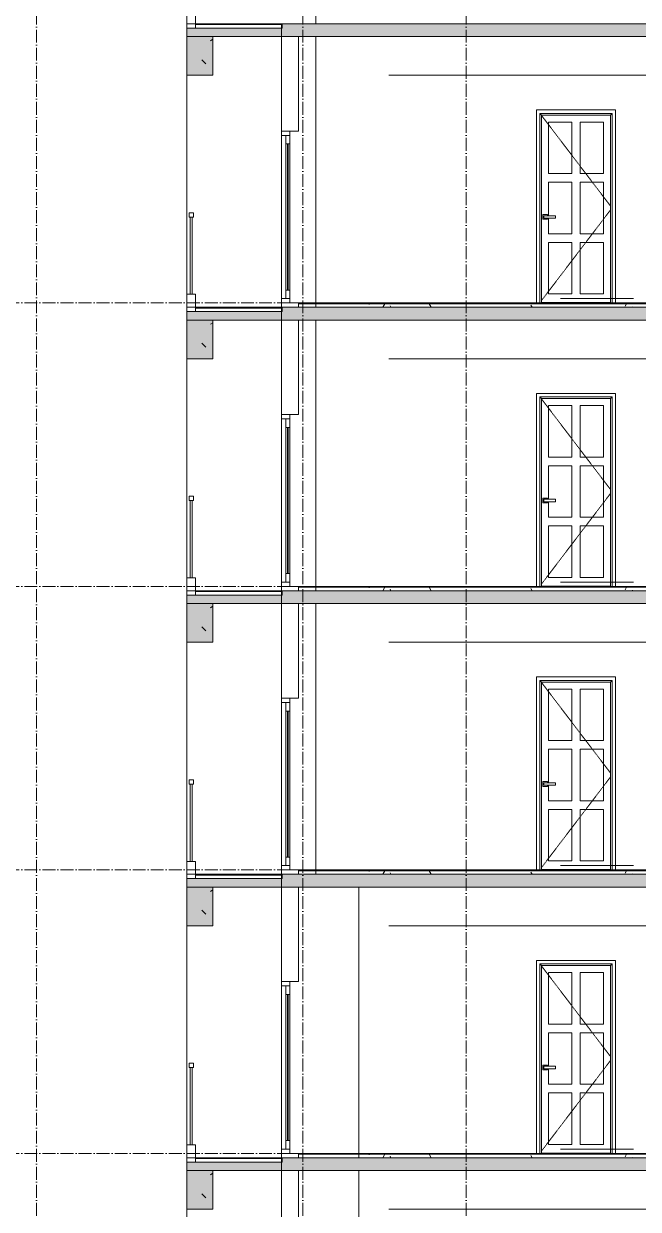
# Model space of a CAD drawing. Header units: millimetres. Extents: x -7075 to 54747, y -13937 to 93540.
# Drawn here: x 21700 to 28855, y 54250 to 68050 of the extents above; entities that cross this region are included whole.
import ezdxf

# ---------------------------------------------------------------- set-up
doc = ezdxf.new("R2010")
doc.units = ezdxf.units.MM
doc.linetypes.add('Dash 1_16_', pattern=[3.175, 1.5875, -1.5875])
doc.linetypes.add('Grid Line', pattern=[4.2, 3, -0.6, 0, -0.6])
for name, color, linetype, lineweight in [('A-DOOR', 31, 'Continuous', 5), ('A-FLOR-HRAL', 41, 'Continuous', 5), ('CUA', 31, 'Continuous', 9), ('NET CAT', 3, 'Continuous', 5), ('NET CATConcrete', 3, 'Continuous', 5), ('NET THAY 1', 41, 'Continuous', 5), ('NET THAY 2', 55, 'Continuous', 5), ('NET-CAT', 3, 'Continuous', 15), ('NET-THAY', 2, 'Continuous', 9), ('THIET BI', 44, 'Continuous', 5), ('TRUC', 225, 'Continuous', 5)]:
    doc.layers.add(name, color=color, linetype=linetype, lineweight=lineweight)
pattern_1 = [(0, (19236.3, 72800), (812.8, 203.2), [67.056, -542.544, 67.056, -542.544, -3251.2]), (0, (19236.3, 72800), (812.8, 203.2), [-1219.2, 67.056, -1152.144, 67.056, -542.544, -1422.4]), (0, (19236.3, 72800), (812.8, 203.2), [-3048, 67.056, -339.344, 67.056, -948.944]), (120, (19541.1, 72901.6), (-582.3764, 602.3054), [67.056, -542.544, 67.056, -3793.744]), (120, (19541.1, 72901.6), (-582.3764, 602.3054), [-676.656, -542.544, 67.056, -1152.144, -2032]), (120, (19541.1, 72901.6), (-582.3764, 602.3054), [-2438.4, 67.056, -542.544, 67.056, -1355.344]), (120, (19541.1, 72901.6), (-582.3764, 602.3054), [-3115.056, -339.344, 67.056, -948.944]), (240, (19642.7, 73308), (-230.4236, -805.5054), [67.056, -542.544, 67.056, -3793.744]), (240, (19642.7, 73308), (-230.4236, -805.5054), [-676.656, -542.544, 67.056, -1152.144, -2032]), (240, (19642.7, 73308), (-230.4236, -805.5054), [-2438.4, 67.056, -542.544, 67.056, -1355.344]), (240, (19642.7, 73308), (-230.4236, -805.5054), [-3115.056, -339.344, 67.056, -948.944])]
pattern_2 = [(0, (19236.3, 76100), (812.8, 203.2), [67.056, -542.544, 67.056, -542.544, -3251.2]), (0, (19236.3, 76100), (812.8, 203.2), [-1219.2, 67.056, -1152.144, 67.056, -542.544, -1422.4]), (0, (19236.3, 76100), (812.8, 203.2), [-3048, 67.056, -339.344, 67.056, -948.944]), (120, (19541.1, 76201.6), (-582.3764, 602.3054), [67.056, -542.544, 67.056, -3793.744]), (120, (19541.1, 76201.6), (-582.3764, 602.3054), [-676.656, -542.544, 67.056, -1152.144, -2032]), (120, (19541.1, 76201.6), (-582.3764, 602.3054), [-2438.4, 67.056, -542.544, 67.056, -1355.344]), (120, (19541.1, 76201.6), (-582.3764, 602.3054), [-3115.056, -339.344, 67.056, -948.944]), (240, (19642.7, 76608), (-230.4236, -805.5054), [67.056, -542.544, 67.056, -3793.744]), (240, (19642.7, 76608), (-230.4236, -805.5054), [-676.656, -542.544, 67.056, -1152.144, -2032]), (240, (19642.7, 76608), (-230.4236, -805.5054), [-2438.4, 67.056, -542.544, 67.056, -1355.344]), (240, (19642.7, 76608), (-230.4236, -805.5054), [-3115.056, -339.344, 67.056, -948.944])]
pattern_3 = [(0, (19236.3, 79400), (812.8, 203.2), [67.056, -542.544, 67.056, -542.544, -3251.2]), (0, (19236.3, 79400), (812.8, 203.2), [-1219.2, 67.056, -1152.144, 67.056, -542.544, -1422.4]), (0, (19236.3, 79400), (812.8, 203.2), [-3048, 67.056, -339.344, 67.056, -948.944]), (120, (19541.1, 79501.6), (-582.3764, 602.3054), [67.056, -542.544, 67.056, -3793.744]), (120, (19541.1, 79501.6), (-582.3764, 602.3054), [-676.656, -542.544, 67.056, -1152.144, -2032]), (120, (19541.1, 79501.6), (-582.3764, 602.3054), [-2438.4, 67.056, -542.544, 67.056, -1355.344]), (120, (19541.1, 79501.6), (-582.3764, 602.3054), [-3115.056, -339.344, 67.056, -948.944]), (240, (19642.7, 79908), (-230.4236, -805.5054), [67.056, -542.544, 67.056, -3793.744]), (240, (19642.7, 79908), (-230.4236, -805.5054), [-676.656, -542.544, 67.056, -1152.144, -2032]), (240, (19642.7, 79908), (-230.4236, -805.5054), [-2438.4, 67.056, -542.544, 67.056, -1355.344]), (240, (19642.7, 79908), (-230.4236, -805.5054), [-3115.056, -339.344, 67.056, -948.944])]
pattern_4 = [(0, (19236.3, 82700), (812.8, 203.2), [67.056, -542.544, 67.056, -542.544, -3251.2]), (0, (19236.3, 82700), (812.8, 203.2), [-1219.2, 67.056, -1152.144, 67.056, -542.544, -1422.4]), (0, (19236.3, 82700), (812.8, 203.2), [-3048, 67.056, -339.344, 67.056, -948.944]), (120, (19541.1, 82801.6), (-582.3764, 602.3054), [67.056, -542.544, 67.056, -3793.744]), (120, (19541.1, 82801.6), (-582.3764, 602.3054), [-676.656, -542.544, 67.056, -1152.144, -2032]), (120, (19541.1, 82801.6), (-582.3764, 602.3054), [-2438.4, 67.056, -542.544, 67.056, -1355.344]), (120, (19541.1, 82801.6), (-582.3764, 602.3054), [-3115.056, -339.344, 67.056, -948.944]), (240, (19642.7, 83208), (-230.4236, -805.5054), [67.056, -542.544, 67.056, -3793.744]), (240, (19642.7, 83208), (-230.4236, -805.5054), [-676.656, -542.544, 67.056, -1152.144, -2032]), (240, (19642.7, 83208), (-230.4236, -805.5054), [-2438.4, 67.056, -542.544, 67.056, -1355.344]), (240, (19642.7, 83208), (-230.4236, -805.5054), [-3115.056, -339.344, 67.056, -948.944])]

# ---------------------------------------------------------------- blocks, each defined once
blk = doc.blocks.new('M_Concrete-Rectangular-Column - C3-2000 x 300mm-V76-A-A')
at = {"layer": 'NET CAT', "color": 4}
for p, q in [((25600, 58000), (25600, 54850)), ((23600, 57550), (23600, 54850)), ((25600, 54700), (25600, 51550)), ((23600, 54250), (23600, 51550)), ((25600, 51400), (25600, 48250)), ((23600, 50950), (23600, 48250)), ((25600, 48100), (25600, 44950)), ((23600, 47650), (23600, 44950))]:
    blk.add_line(p, q, dxfattribs=at)
blk = doc.blocks.new('M_Concrete-Rectangular-Column - C10-1500 x 300mm-V77-A-A')
at = {"layer": 'NET CAT', "color": 4}
for p, q in [((25100, 71200), (25100, 68050)), ((23600, 70750), (23600, 68050)), ((25100, 67900), (25100, 64750)), ((23600, 67450), (23600, 64750)), ((25100, 64600), (25100, 61450)), ((23600, 64150), (23600, 61450)), ((25100, 61300), (25100, 58150)), ((23600, 60850), (23600, 58150))]:
    blk.add_line(p, q, dxfattribs=at)
blk = doc.blocks.new('ALC1807-ASCENT PLAZA-KET CAU 180524_rvt-1-A-A')
at = {"color": 4, "lineweight": 5}
for name in ['M_Concrete-Rectangular-Column - C10-1500 x 300mm-V77-A-A', 'M_Concrete-Rectangular-Column - C3-2000 x 300mm-V76-A-A']:
    blk.add_blockref(name, (0, 0), dxfattribs=at)
blk = doc.blocks.new('CUA PHONG NGU - Type 1-1365695-A-A')
at = {"layer": 'A-DOOR'}
for p, q in [((27811, 20105), (27811, 20705)), ((27811, 20705), (28080, 20705)), ((28080, 20705), (28080, 20105)), ((28180, 20105), (28180, 20705)), ((28180, 20705), (28449, 20705)), ((28449, 20705), (28449, 20105)), ((28080, 20105), (27811, 20105)), ((28449, 20105), (28180, 20105)), ((27811, 19615), (27811, 20005)), ((27811, 20005), (28080, 20005)), ((28080, 20005), (28080, 19405)), ((28180, 19405), (28180, 20005)), ((28180, 20005), (28449, 20005)), ((28449, 20005), (28449, 19405)), ((27811, 19405), (27811, 19585)), ((28080, 19405), (27811, 19405)), ((28449, 19405), (28180, 19405)), ((27811, 18705), (27811, 19305)), ((27811, 19305), (28080, 19305)), ((28080, 19305), (28080, 18705)), ((28180, 18705), (28180, 19305)), ((28180, 19305), (28449, 19305)), ((28449, 19305), (28449, 18705)), ((28080, 18705), (27811, 18705)), ((28449, 18705), (28180, 18705)), ((27730, 18605), (28530, 18605))]:
    blk.add_line(p, q, dxfattribs=at)
at = {"layer": 'CUA', "lineweight": 5}
for p, q in [((27670, 20846), (28590, 20846)), ((27670, 18600), (27670, 20846)), ((28590, 20846), (28590, 18600)), ((27710, 20806), (28550, 20806)), ((27710, 20806), (27730, 20786)), ((27710, 18600), (27710, 20806)), ((27730, 20786), (27730, 18600)), ((28530, 20786), (27730, 20786)), ((28550, 20806), (28530, 20786)), ((28530, 18600), (28530, 20786)), ((28550, 18600), (28550, 20806)), ((27798, 19628), (27743, 19628)), ((27743, 19628), (27743, 19573)), ((27756, 19615), (27891, 19615)), ((27756, 19615), (27756, 19585)), ((27798, 19615), (27798, 19628)), ((27891, 19585), (27891, 19615)), ((27743, 19573), (27798, 19573)), ((27891, 19585), (27756, 19585)), ((27798, 19573), (27798, 19585))]:
    blk.add_line(p, q, dxfattribs=at)
at = {"layer": 'CUA', "linetype": 'Dash 1_16_', "lineweight": 5}
for p, q in [((27730, 20780), (28530, 19730)), ((28530, 19680), (27730, 18630))]:
    blk.add_line(p, q, dxfattribs=at)
blk = doc.blocks.new('CUA LO GIA _LUA_ - CUA LO GIA _LUA_-V68-A-A')
at = {"layer": 'CUA'}
for p, q in [((24800, 23900), (24700, 23900)), ((24700, 23900), (24700, 23850)), ((24800, 23850), (24800, 23900)), ((24700, 23850), (24700, 21950)), ((24700, 23850), (24800, 23850)), ((24800, 23850), (24750, 23850)), ((24750, 23850), (24750, 23750)), ((24750, 23750), (24800, 23750)), ((24750, 23750), (24750, 22050)), ((24780, 23750), (24770, 23750)), ((24770, 23750), (24770, 22050)), ((24780, 22050), (24780, 23750)), ((24800, 23750), (24800, 23850)), ((24800, 23750), (24800, 22050)), ((24800, 21950), (24700, 21950)), ((24700, 21950), (24700, 21900)), ((24800, 22050), (24750, 22050)), ((24750, 22050), (24750, 21950)), ((24750, 21950), (24800, 21950)), ((24770, 22050), (24780, 22050)), ((24800, 21950), (24800, 22050)), ((24800, 21900), (24800, 21950)), ((24700, 21900), (24800, 21900))]:
    blk.add_line(p, q, dxfattribs=at)
blk = doc.blocks.new('X-BAN AN 4 GHE - X-BAN AN 4 GHE-1305595-A-A')
at = {"layer": 'THIET BI'}
for p, q in [((28800, 18650), (27950, 18650)), ((27950, 18650), (28800, 18650))]:
    blk.add_line(p, q, dxfattribs=at)
blk = doc.blocks.new('Railing - 25mm-1425477-A-A')
at = {"layer": 'NET THAY 2'}
for p, q in [((23637, 18700), (23637, 19600)), ((23662, 18700), (23662, 19600))]:
    blk.add_line(p, q, dxfattribs=at)
blk = doc.blocks.new('Railing - Railing-1837560-A-A')
at = {"layer": 'A-FLOR-HRAL'}
for p, q in [((23675, 22950), (23625, 22950)), ((23625, 22950), (23625, 22900)), ((23675, 22900), (23675, 22950)), ((23625, 22900), (23675, 22900))]:
    blk.add_line(p, q, dxfattribs=at)
blk.add_blockref('Railing - 25mm-1425477-A-A', (0, 3300))

msp = doc.modelspace()

# ---------------------------------------------------------------- hatches: boundary and pattern name
at = {"layer": 'NET CAT', "lineweight": 9}
h = msp.add_hatch(color=7, dxfattribs=at)
h.paths.add_polyline_path([(40110.6, 67900), (41499.9, 67900), (41499.9, 68050), (35649.9, 68050), (35649.9, 67900), (36906.2, 67900)], flags=0)
h.paths.add_polyline_path([(6949.9, 67900), (6949.9, 68050), (1099.9, 68050), (1099.9, 67900), (1657.6, 67900)], flags=0)
h.paths.add_polyline_path([(9649.9, 67900), (11599.9, 67900), (11599.9, 68050), (9649.9, 68050)], flags=0)
h.paths.add_polyline_path([(32949.9, 67900), (32949.9, 68050), (24699.9, 68050), (24699.9, 67900), (32799.9, 67900)], flags=0)
h = msp.add_hatch(color=7, dxfattribs=at)
h.paths.add_polyline_path([(40110.6, 67900), (41499.9, 67900), (41499.9, 68050), (35599.9, 68050), (35599.9, 67900), (36906.2, 67900)])
h.paths.add_polyline_path([(1099.9, 67900), (6949.9, 67900), (6949.9, 68050), (1099.9, 68050)])
h.paths.add_polyline_path([(9599.9, 67900), (11599.9, 67900), (11599.9, 68050), (9599.9, 68050)])
h.paths.add_polyline_path([(32999.9, 67900), (32999.9, 68050), (24699.9, 68050), (24699.9, 67900), (32900.6, 67900)])
for points in [[(23899.9, 67900), (24699.9, 67900), (24699.9, 68000), (23599.9, 68000), (23599.9, 67900)], [(24088.5, 67900), (24699.9, 67900), (24699.9, 68000), (23599.9, 68000), (23599.9, 67900)], [(23899.9, 64600), (24699.9, 64600), (24699.9, 64700), (23599.9, 64700), (23599.9, 64600)], [(24088.5, 64600), (24699.9, 64600), (24699.9, 64700), (23599.9, 64700), (23599.9, 64600)], [(23899.9, 61300), (24699.9, 61300), (24699.9, 61400), (23599.9, 61400), (23599.9, 61300)], [(24088.5, 61300), (24699.9, 61300), (24699.9, 61400), (23599.9, 61400), (23599.9, 61300)], [(23899.9, 58000), (24699.9, 58000), (24699.9, 58100), (23599.9, 58100), (23599.9, 58000)], [(24088.5, 58000), (24699.9, 58000), (24699.9, 58100), (23599.9, 58100), (23599.9, 58000)], [(23899.9, 54700), (24699.9, 54700), (24699.9, 54800), (23599.9, 54800), (23599.9, 54700)], [(24088.5, 54700), (24699.9, 54700), (24699.9, 54800), (23599.9, 54800), (23599.9, 54700)]]:
    msp.add_hatch(color=7, dxfattribs=at).paths.add_polyline_path(points, flags=0)
h = msp.add_hatch(color=7, dxfattribs=at)
h.paths.add_polyline_path([(40110.6, 64600), (41499.9, 64600), (41499.9, 64750), (35649.9, 64750), (35649.9, 64600), (36906.2, 64600)], flags=0)
h.paths.add_polyline_path([(6949.9, 64600), (6949.9, 64750), (1099.9, 64750), (1099.9, 64600), (1657.6, 64600)], flags=0)
h.paths.add_polyline_path([(9649.9, 64600), (11599.9, 64600), (11599.9, 64750), (9649.9, 64750)], flags=0)
h.paths.add_polyline_path([(32949.9, 64600), (32949.9, 64750), (24699.9, 64750), (24699.9, 64600), (32799.9, 64600)], flags=0)
h = msp.add_hatch(color=7, dxfattribs=at)
h.paths.add_polyline_path([(40110.6, 64600), (41499.9, 64600), (41499.9, 64750), (35599.9, 64750), (35599.9, 64600), (36906.2, 64600)])
h.paths.add_polyline_path([(1099.9, 64600), (6949.9, 64600), (6949.9, 64750), (1099.9, 64750)])
h.paths.add_polyline_path([(9599.9, 64600), (11599.9, 64600), (11599.9, 64750), (9599.9, 64750)])
h.paths.add_polyline_path([(32999.9, 64600), (32999.9, 64750), (24699.9, 64750), (24699.9, 64600), (32900.6, 64600)])
at = {"layer": 'NET CAT'}
h = msp.add_hatch(dxfattribs=at)
h.set_pattern_fill('FP_4', color=10, style=0, pattern_type=2)
h.set_pattern_definition(pattern_4)
h.paths.add_polyline_path([(31119.9, 64790), (31119.9, 64800), (24899.9, 64800), (24899.9, 64790), (30497.3, 64790)], flags=0)
h = msp.add_hatch(dxfattribs=at)
h.set_pattern_fill('FP_4', color=10, style=0, pattern_type=2)
h.set_pattern_definition(pattern_4)
h.paths.add_polyline_path([(28895.1, 64750), (31119.9, 64750), (31119.9, 64790), (24899.9, 64790), (24899.9, 64750), (27292.9, 64750)], flags=0)
at = {"layer": 'NET CAT', "lineweight": 9}
h = msp.add_hatch(color=7, dxfattribs=at)
h.paths.add_polyline_path([(40110.6, 61300), (41499.9, 61300), (41499.9, 61450), (35649.9, 61450), (35649.9, 61300), (36906.2, 61300)], flags=0)
h.paths.add_polyline_path([(6949.9, 61300), (6949.9, 61450), (1099.9, 61450), (1099.9, 61300), (1657.6, 61300)], flags=0)
h.paths.add_polyline_path([(9649.9, 61300), (11599.9, 61300), (11599.9, 61450), (9649.9, 61450)], flags=0)
h.paths.add_polyline_path([(32949.9, 61300), (32949.9, 61450), (24699.9, 61450), (24699.9, 61300), (32799.9, 61300)], flags=0)
h = msp.add_hatch(color=7, dxfattribs=at)
h.paths.add_polyline_path([(40110.6, 61300), (41499.9, 61300), (41499.9, 61450), (35599.9, 61450), (35599.9, 61300), (36906.2, 61300)])
h.paths.add_polyline_path([(1099.9, 61300), (6949.9, 61300), (6949.9, 61450), (1099.9, 61450)])
h.paths.add_polyline_path([(9599.9, 61300), (11599.9, 61300), (11599.9, 61450), (9599.9, 61450)])
h.paths.add_polyline_path([(32999.9, 61300), (32999.9, 61450), (24699.9, 61450), (24699.9, 61300), (32900.6, 61300)])
at = {"layer": 'NET CAT'}
h = msp.add_hatch(dxfattribs=at)
h.set_pattern_fill('FP_4', color=10, style=0, pattern_type=2)
h.set_pattern_definition(pattern_3)
h.paths.add_polyline_path([(31119.9, 61490), (31119.9, 61500), (24899.9, 61500), (24899.9, 61490), (30497.3, 61490)], flags=0)
h = msp.add_hatch(dxfattribs=at)
h.set_pattern_fill('FP_4', color=10, style=0, pattern_type=2)
h.set_pattern_definition(pattern_3)
h.paths.add_polyline_path([(28895.1, 61450), (31119.9, 61450), (31119.9, 61490), (24899.9, 61490), (24899.9, 61450), (27292.9, 61450)], flags=0)
at = {"layer": 'NET CAT', "lineweight": 9}
h = msp.add_hatch(color=7, dxfattribs=at)
h.paths.add_polyline_path([(40110.6, 58000), (41499.9, 58000), (41499.9, 58150), (35649.9, 58150), (35649.9, 58000), (36906.2, 58000)], flags=0)
h.paths.add_polyline_path([(6949.9, 58000), (6949.9, 58150), (1099.9, 58150), (1099.9, 58000), (1657.6, 58000)], flags=0)
h.paths.add_polyline_path([(9649.9, 58000), (11599.9, 58000), (11599.9, 58150), (9649.9, 58150)], flags=0)
h.paths.add_polyline_path([(32949.9, 58000), (32949.9, 58150), (24699.9, 58150), (24699.9, 58000), (32799.9, 58000)], flags=0)
h = msp.add_hatch(color=7, dxfattribs=at)
h.paths.add_polyline_path([(40110.6, 58000), (41499.9, 58000), (41499.9, 58150), (35599.9, 58150), (35599.9, 58000), (36906.2, 58000)])
h.paths.add_polyline_path([(1099.9, 58000), (6949.9, 58000), (6949.9, 58150), (1099.9, 58150)])
h.paths.add_polyline_path([(9599.9, 58000), (11599.9, 58000), (11599.9, 58150), (9599.9, 58150)])
h.paths.add_polyline_path([(32999.9, 58000), (32999.9, 58150), (24699.9, 58150), (24699.9, 58000), (32900.6, 58000)])
at = {"layer": 'NET CAT'}
h = msp.add_hatch(dxfattribs=at)
h.set_pattern_fill('FP_4', color=10, style=0, pattern_type=2)
h.set_pattern_definition(pattern_2)
h.paths.add_polyline_path([(31119.9, 58190), (31119.9, 58200), (24899.9, 58200), (24899.9, 58190), (30497.3, 58190)], flags=0)
h = msp.add_hatch(dxfattribs=at)
h.set_pattern_fill('FP_4', color=10, style=0, pattern_type=2)
h.set_pattern_definition(pattern_2)
h.paths.add_polyline_path([(28895.1, 58150), (31119.9, 58150), (31119.9, 58190), (24899.9, 58190), (24899.9, 58150), (27292.9, 58150)], flags=0)
at = {"layer": 'NET CAT', "lineweight": 9}
h = msp.add_hatch(color=7, dxfattribs=at)
h.paths.add_polyline_path([(40110.6, 54700), (41499.9, 54700), (41499.9, 54850), (35649.9, 54850), (35649.9, 54700), (36906.2, 54700)], flags=0)
h.paths.add_polyline_path([(6949.9, 54700), (6949.9, 54850), (1099.9, 54850), (1099.9, 54700), (1657.6, 54700)], flags=0)
h.paths.add_polyline_path([(9649.9, 54700), (11599.9, 54700), (11599.9, 54850), (9649.9, 54850)], flags=0)
h.paths.add_polyline_path([(32949.9, 54700), (32949.9, 54850), (24699.9, 54850), (24699.9, 54700), (32799.9, 54700)], flags=0)
h = msp.add_hatch(color=7, dxfattribs=at)
h.paths.add_polyline_path([(40110.6, 54700), (41499.9, 54700), (41499.9, 54850), (35599.9, 54850), (35599.9, 54700), (36906.2, 54700)])
h.paths.add_polyline_path([(1099.9, 54700), (6949.9, 54700), (6949.9, 54850), (1099.9, 54850)])
h.paths.add_polyline_path([(9599.9, 54700), (11599.9, 54700), (11599.9, 54850), (9599.9, 54850)])
h.paths.add_polyline_path([(32999.9, 54700), (32999.9, 54850), (24699.9, 54850), (24699.9, 54700), (32900.6, 54700)])
at = {"layer": 'NET CAT'}
h = msp.add_hatch(dxfattribs=at)
h.set_pattern_fill('FP_4', color=10, style=0, pattern_type=2)
h.set_pattern_definition(pattern_1)
h.paths.add_polyline_path([(31119.9, 54890), (31119.9, 54900), (24899.9, 54900), (24899.9, 54890), (30497.3, 54890)], flags=0)
h = msp.add_hatch(dxfattribs=at)
h.set_pattern_fill('FP_4', color=10, style=0, pattern_type=2)
h.set_pattern_definition(pattern_1)
h.paths.add_polyline_path([(28895.1, 54850), (31119.9, 54850), (31119.9, 54890), (24899.9, 54890), (24899.9, 54850), (27292.9, 54850)], flags=0)
at = {"layer": 'NET CATConcrete'}
h = msp.add_hatch(dxfattribs=at)
h.set_pattern_fill('FP_1', color=256, style=0, pattern_type=2)
h.set_pattern_definition([(50, (19236.3, 82700), (1457.47, -127.51), [152.4, -1676.4]), (355, (19236.3, 82700), (-281.94, 1528.45), [121.92, -1341.12]), (100.451, (19357.8, 82689.4), (1175.54, 1400.93), [129.52, -1424.72]), (46.184, (19236.3, 83106.4), (2168.63, -336.34), [228.6, -2514.6]), (96.636, (19417, 83078.4), (1899.22, 1979.42), [194.28, -2137.08]), (351.184, (19236.3, 83106.4), (1899.24, 1979.4), [182.88, -2011.68]), (21, (19439.5, 83004.8), (1212.915, -818.12), [152.4, -1676.4]), (326, (19439.5, 83004.8), (494.42, 1473.5), [121.92, -1341.12]), (71.451, (19540.6, 82936.6), (1707.34, 655.37), [129.52, -1424.72]), (37.5, (19236.3, 82700), (24.71, 676.44), [67.056, -1257.81, 67.056, -1294.384, -1346.2]), (37.5, (19236.3, 82700), (24.71, 676.44), [-2686.304, 67.056, -1279.144]), (7.5, (19236.3, 82700), (534.558, 801.444), [67.056, -709.17, 67.056, -1227.33, -513.08]), (7.5, (19236.3, 82700), (534.558, 801.444), [-2070.61, 67.056, -446.024]), (327.5, (18783.16, 82700), (1084.728, -45.831), [67.056, -440.944, 67.056, -1517.904, -2103.12]), (327.5, (18783.16, 82700), (1084.728, -45.831), [-2092.96, 67.056, -2036.064]), (317.5, (18580, 82700), (1185.035, 203.414), [67.056, -593.344, 67.056, -985.52, -1493.52]), (317.5, (18580, 82700), (1185.035, 203.414), [-1712.98, 67.06, -1426.46])])
h.paths.add_polyline_path([(23899.9, 67450), (23899.9, 67900), (23599.9, 67900), (23599.9, 67450)], flags=0)
for points in [[(23899.9, 67450), (23899.9, 67900), (23599.9, 67900), (23599.9, 67450)], [(23899.9, 67450), (23899.9, 67900), (23599.9, 67900), (23599.9, 67450)], [(23899.9, 64150), (23899.9, 64600), (23599.9, 64600), (23599.9, 64150)], [(23899.9, 64150), (23899.9, 64600), (23599.9, 64600), (23599.9, 64150)], [(23899.9, 60850), (23899.9, 61300), (23599.9, 61300), (23599.9, 60850)], [(23899.9, 60850), (23899.9, 61300), (23599.9, 61300), (23599.9, 60850)], [(23899.9, 57550), (23899.9, 58000), (23599.9, 58000), (23599.9, 57550)], [(23899.9, 57550), (23899.9, 58000), (23599.9, 58000), (23599.9, 57550)], [(23899.9, 54250), (23899.9, 54700), (23599.9, 54700), (23599.9, 54250)], [(23899.9, 54250), (23899.9, 54700), (23599.9, 54700), (23599.9, 54250)]]:
    msp.add_hatch(color=256, dxfattribs=at).paths.add_polyline_path(points, flags=0)
h = msp.add_hatch(dxfattribs=at)
h.set_pattern_fill('FP_1', color=256, style=0, pattern_type=2)
h.set_pattern_definition([(50, (19236.3, 79400), (1457.47, -127.51), [152.4, -1676.4]), (355, (19236.3, 79400), (-281.94, 1528.45), [121.92, -1341.12]), (100.451, (19357.8, 79389.4), (1175.54, 1400.93), [129.52, -1424.72]), (46.184, (19236.3, 79806.4), (2168.63, -336.34), [228.6, -2514.6]), (96.636, (19417, 79778.4), (1899.22, 1979.42), [194.28, -2137.08]), (351.184, (19236.3, 79806.4), (1899.24, 1979.4), [182.88, -2011.68]), (21, (19439.5, 79704.8), (1212.915, -818.12), [152.4, -1676.4]), (326, (19439.5, 79704.8), (494.42, 1473.5), [121.92, -1341.12]), (71.451, (19540.6, 79636.6), (1707.34, 655.37), [129.52, -1424.72]), (37.5, (19236.3, 79400), (24.71, 676.44), [67.056, -1257.81, 67.056, -1294.384, -1346.2]), (37.5, (19236.3, 79400), (24.71, 676.44), [-2686.304, 67.056, -1279.144]), (7.5, (19236.3, 79400), (534.558, 801.444), [67.056, -709.17, 67.056, -1227.33, -513.08]), (7.5, (19236.3, 79400), (534.558, 801.444), [-2070.61, 67.056, -446.024]), (327.5, (18783.16, 79400), (1084.728, -45.831), [67.056, -440.944, 67.056, -1517.904, -2103.12]), (327.5, (18783.16, 79400), (1084.728, -45.831), [-2092.96, 67.056, -2036.064]), (317.5, (18580, 79400), (1185.035, 203.414), [67.056, -593.344, 67.056, -985.52, -1493.52]), (317.5, (18580, 79400), (1185.035, 203.414), [-1712.98, 67.06, -1426.46])])
h.paths.add_polyline_path([(23899.9, 64150), (23899.9, 64600), (23599.9, 64600), (23599.9, 64150)], flags=0)
h = msp.add_hatch(dxfattribs=at)
h.set_pattern_fill('FP_1', color=256, style=0, pattern_type=2)
h.set_pattern_definition([(50, (19236.3, 76100), (1457.47, -127.51), [152.4, -1676.4]), (355, (19236.3, 76100), (-281.94, 1528.45), [121.92, -1341.12]), (100.451, (19357.8, 76089.4), (1175.54, 1400.93), [129.52, -1424.72]), (46.184, (19236.3, 76506.4), (2168.63, -336.34), [228.6, -2514.6]), (96.636, (19417, 76478.4), (1899.22, 1979.42), [194.28, -2137.08]), (351.184, (19236.3, 76506.4), (1899.24, 1979.4), [182.88, -2011.68]), (21, (19439.5, 76404.8), (1212.915, -818.12), [152.4, -1676.4]), (326, (19439.5, 76404.8), (494.42, 1473.5), [121.92, -1341.12]), (71.451, (19540.6, 76336.6), (1707.34, 655.37), [129.52, -1424.72]), (37.5, (19236.3, 76100), (24.71, 676.44), [67.056, -1257.81, 67.056, -1294.384, -1346.2]), (37.5, (19236.3, 76100), (24.71, 676.44), [-2686.304, 67.056, -1279.144]), (7.5, (19236.3, 76100), (534.558, 801.444), [67.056, -709.17, 67.056, -1227.33, -513.08]), (7.5, (19236.3, 76100), (534.558, 801.444), [-2070.61, 67.056, -446.024]), (327.5, (18783.16, 76100), (1084.728, -45.831), [67.056, -440.944, 67.056, -1517.904, -2103.12]), (327.5, (18783.16, 76100), (1084.728, -45.831), [-2092.96, 67.056, -2036.064]), (317.5, (18580, 76100), (1185.035, 203.414), [67.056, -593.344, 67.056, -985.52, -1493.52]), (317.5, (18580, 76100), (1185.035, 203.414), [-1712.98, 67.06, -1426.46])])
h.paths.add_polyline_path([(23899.9, 60850), (23899.9, 61300), (23599.9, 61300), (23599.9, 60850)], flags=0)
h = msp.add_hatch(dxfattribs=at)
h.set_pattern_fill('FP_1', color=256, style=0, pattern_type=2)
h.set_pattern_definition([(50, (19236.3, 72800), (1457.47, -127.51), [152.4, -1676.4]), (355, (19236.3, 72800), (-281.94, 1528.45), [121.92, -1341.12]), (100.451, (19357.8, 72789.4), (1175.54, 1400.93), [129.52, -1424.72]), (46.184, (19236.3, 73206.4), (2168.63, -336.34), [228.6, -2514.6]), (96.636, (19417, 73178.4), (1899.22, 1979.42), [194.28, -2137.08]), (351.184, (19236.3, 73206.4), (1899.24, 1979.4), [182.88, -2011.68]), (21, (19439.5, 73104.8), (1212.915, -818.12), [152.4, -1676.4]), (326, (19439.5, 73104.8), (494.42, 1473.5), [121.92, -1341.12]), (71.451, (19540.6, 73036.6), (1707.34, 655.37), [129.52, -1424.72]), (37.5, (19236.3, 72800), (24.71, 676.44), [67.056, -1257.81, 67.056, -1294.384, -1346.2]), (37.5, (19236.3, 72800), (24.71, 676.44), [-2686.304, 67.056, -1279.144]), (7.5, (19236.3, 72800), (534.558, 801.444), [67.056, -709.17, 67.056, -1227.33, -513.08]), (7.5, (19236.3, 72800), (534.558, 801.444), [-2070.61, 67.056, -446.024]), (327.5, (18783.16, 72800), (1084.728, -45.831), [67.056, -440.944, 67.056, -1517.904, -2103.12]), (327.5, (18783.16, 72800), (1084.728, -45.831), [-2092.96, 67.056, -2036.064]), (317.5, (18580, 72800), (1185.035, 203.414), [67.056, -593.344, 67.056, -985.52, -1493.52]), (317.5, (18580, 72800), (1185.035, 203.414), [-1712.98, 67.06, -1426.46])])
h.paths.add_polyline_path([(23899.9, 57550), (23899.9, 58000), (23599.9, 58000), (23599.9, 57550)], flags=0)
h = msp.add_hatch(dxfattribs=at)
h.set_pattern_fill('FP_1', color=256, style=0, pattern_type=2)
h.set_pattern_definition([(50, (19236.3, 69500), (1457.47, -127.51), [152.4, -1676.4]), (355, (19236.3, 69500), (-281.94, 1528.45), [121.92, -1341.12]), (100.451, (19357.8, 69489.4), (1175.54, 1400.93), [129.52, -1424.72]), (46.184, (19236.3, 69906.4), (2168.63, -336.34), [228.6, -2514.6]), (96.636, (19417, 69878.4), (1899.22, 1979.42), [194.28, -2137.08]), (351.184, (19236.3, 69906.4), (1899.24, 1979.4), [182.88, -2011.68]), (21, (19439.5, 69804.8), (1212.915, -818.12), [152.4, -1676.4]), (326, (19439.5, 69804.8), (494.42, 1473.5), [121.92, -1341.12]), (71.451, (19540.6, 69736.6), (1707.34, 655.37), [129.52, -1424.72]), (37.5, (19236.3, 69500), (24.71, 676.44), [67.056, -1257.81, 67.056, -1294.384, -1346.2]), (37.5, (19236.3, 69500), (24.71, 676.44), [-2686.304, 67.056, -1279.144]), (7.5, (19236.3, 69500), (534.558, 801.444), [67.056, -709.17, 67.056, -1227.33, -513.08]), (7.5, (19236.3, 69500), (534.558, 801.444), [-2070.61, 67.056, -446.024]), (327.5, (18783.16, 69500), (1084.728, -45.831), [67.056, -440.944, 67.056, -1517.904, -2103.12]), (327.5, (18783.16, 69500), (1084.728, -45.831), [-2092.96, 67.056, -2036.064]), (317.5, (18580, 69500), (1185.035, 203.414), [67.056, -593.344, 67.056, -985.52, -1493.52]), (317.5, (18580, 69500), (1185.035, 203.414), [-1712.98, 67.06, -1426.46])])
h.paths.add_polyline_path([(23899.9, 54250), (23899.9, 54700), (23599.9, 54700), (23599.9, 54250)], flags=0)

# ---------------------------------------------------------------- linework, layer by layer
at = {"layer": 'NET CAT', "lineweight": 13}
for p, q in [((23599.9, 67900), (23599.9, 67450)), ((23599.9, 67900), (23599.9, 67450)), ((23899.9, 67450), (23899.9, 67900)), ((23899.9, 67450), (23899.9, 67900)), ((23599.9, 67450), (23899.9, 67450)), ((23599.9, 67450), (23899.9, 67450)), ((23599.9, 64600), (23599.9, 64150)), ((23599.9, 64600), (23599.9, 64150)), ((23899.9, 64150), (23899.9, 64600)), ((23899.9, 64150), (23899.9, 64600)), ((23599.9, 64150), (23899.9, 64150)), ((23599.9, 64150), (23899.9, 64150)), ((23599.9, 61300), (23599.9, 60850)), ((23599.9, 61300), (23599.9, 60850)), ((23899.9, 60850), (23899.9, 61300)), ((23899.9, 60850), (23899.9, 61300)), ((23599.9, 60850), (23899.9, 60850)), ((23599.9, 60850), (23899.9, 60850)), ((23599.9, 58000), (23599.9, 57550)), ((23599.9, 58000), (23599.9, 57550)), ((23899.9, 57550), (23899.9, 58000)), ((23899.9, 57550), (23899.9, 58000)), ((23599.9, 57550), (23899.9, 57550)), ((23599.9, 57550), (23899.9, 57550)), ((23599.9, 54700), (23599.9, 54250)), ((23599.9, 54700), (23599.9, 54250)), ((23899.9, 54250), (23899.9, 54700)), ((23899.9, 54250), (23899.9, 54700)), ((23599.9, 54250), (23899.9, 54250)), ((23599.9, 54250), (23899.9, 54250))]:
    msp.add_line(p, q, dxfattribs=at)
at = {"layer": 'NET CATConcrete'}
for p, q in [((23899.9, 67900), (23599.9, 67900)), ((31099.9, 67450), (25949.9, 67450)), ((23899.9, 64600), (23599.9, 64600)), ((31099.9, 64150), (25949.9, 64150)), ((23899.9, 61300), (23599.9, 61300)), ((23899.9, 58000), (23599.9, 58000)), ((23899.9, 54700), (23599.9, 54700))]:
    msp.add_line(p, q, dxfattribs=at)
at = {"layer": 'NET THAY 2'}
for p, q in [((24709.9, 68040), (23699.9, 68040)), ((24709.9, 64750), (23699.9, 64750)), ((24709.9, 64740), (23699.9, 64740)), ((31099.9, 64800), (24899.9, 64800)), ((31099.9, 64790), (24899.9, 64790)), ((24709.9, 61450), (23699.9, 61450)), ((24709.9, 61440), (23699.9, 61440)), ((31099.9, 61500), (24899.9, 61500)), ((31099.9, 61490), (24899.9, 61490)), ((24709.9, 58150), (23699.9, 58150)), ((24709.9, 58140), (23699.9, 58140)), ((31099.9, 58200), (24899.9, 58200)), ((31099.9, 58190), (24899.9, 58190)), ((24709.9, 54850), (23699.9, 54850)), ((24709.9, 54840), (23699.9, 54840)), ((31099.9, 54900), (24899.9, 54900)), ((31099.9, 54890), (24899.9, 54890))]:
    msp.add_line(p, q, dxfattribs=at)
at = {"layer": 'NET-CAT'}
for p, q in [((23599.9, 68200), (23599.9, 68000)), ((23699.9, 68000), (23699.9, 68200)), ((23699.9, 68050), (23699.9, 68000)), ((32949.9, 68050), (24699.9, 68050)), ((24699.9, 68050), (24699.9, 67900)), ((31299.9, 68050), (24699.9, 68050)), ((24699.9, 67900), (24699.9, 68050)), ((24709.9, 68000), (24709.9, 68050)), ((24699.9, 68000), (23599.9, 68000)), ((23599.9, 68000), (23599.9, 67900)), ((24699.9, 68000), (23599.9, 68000)), ((23599.9, 68000), (23599.9, 67900)), ((23599.9, 68000), (23699.9, 68000)), ((23699.9, 68000), (24709.9, 68000)), ((23899.9, 67900), (24699.9, 67900)), ((23899.9, 67900), (32799.9, 67900)), ((24699.9, 67900), (24699.9, 68000)), ((24699.9, 67900), (32799.9, 67900)), ((24899.9, 67900), (24699.9, 67900)), ((24699.9, 67900), (24699.9, 66800)), ((24899.9, 67900), (24699.9, 67900)), ((24899.9, 66800), (24899.9, 67900)), ((24699.9, 66800), (24899.9, 66800)), ((23599.9, 64900), (23599.9, 64700)), ((23699.9, 64900), (23599.9, 64900)), ((23699.9, 64700), (23699.9, 64900)), ((23699.9, 64750), (23699.9, 64700)), ((24899.9, 64800), (24699.9, 64800)), ((24699.9, 64800), (24699.9, 64750)), ((32949.9, 64750), (24699.9, 64750)), ((24699.9, 64750), (24699.9, 64600)), ((31299.9, 64750), (24699.9, 64750)), ((24699.9, 64600), (24699.9, 64750)), ((24699.9, 64750), (24899.9, 64750)), ((24709.9, 64700), (24709.9, 64750)), ((24899.9, 64750), (24899.9, 64800)), ((24899.9, 64750), (31119.9, 64750)), ((24699.9, 64700), (23599.9, 64700)), ((23599.9, 64700), (23599.9, 64600)), ((24699.9, 64700), (23599.9, 64700)), ((23599.9, 64700), (23599.9, 64600)), ((23599.9, 64700), (23699.9, 64700)), ((23699.9, 64700), (24709.9, 64700)), ((23899.9, 64600), (24699.9, 64600)), ((23899.9, 64600), (32799.9, 64600)), ((24699.9, 64600), (24699.9, 64700)), ((24699.9, 64600), (32799.9, 64600)), ((24899.9, 64600), (24699.9, 64600)), ((24699.9, 64600), (24699.9, 63500)), ((24899.9, 64600), (24699.9, 64600)), ((24899.9, 63500), (24899.9, 64600)), ((24699.9, 63500), (24899.9, 63500)), ((23599.9, 61600), (23599.9, 61400)), ((23699.9, 61600), (23599.9, 61600)), ((23699.9, 61400), (23699.9, 61600)), ((23699.9, 61450), (23699.9, 61400)), ((24899.9, 61500), (24699.9, 61500)), ((24699.9, 61500), (24699.9, 61450)), ((32949.9, 61450), (24699.9, 61450)), ((24699.9, 61450), (24699.9, 61300)), ((31299.9, 61450), (24699.9, 61450)), ((24699.9, 61300), (24699.9, 61450)), ((24699.9, 61450), (24899.9, 61450)), ((24709.9, 61400), (24709.9, 61450)), ((24899.9, 61450), (24899.9, 61500)), ((24899.9, 61450), (31119.9, 61450)), ((24699.9, 61400), (23599.9, 61400)), ((23599.9, 61400), (23599.9, 61300)), ((24699.9, 61400), (23599.9, 61400)), ((23599.9, 61400), (23599.9, 61300)), ((23599.9, 61400), (23699.9, 61400)), ((23699.9, 61400), (24709.9, 61400)), ((23899.9, 61300), (24699.9, 61300)), ((23899.9, 61300), (32799.9, 61300)), ((24699.9, 61300), (24699.9, 61400)), ((24699.9, 61300), (32799.9, 61300)), ((24899.9, 61300), (24699.9, 61300)), ((24699.9, 61300), (24699.9, 60200)), ((24899.9, 61300), (24699.9, 61300)), ((24899.9, 60200), (24899.9, 61300)), ((24699.9, 60200), (24899.9, 60200)), ((23599.9, 58300), (23599.9, 58100)), ((23699.9, 58300), (23599.9, 58300)), ((23699.9, 58100), (23699.9, 58300)), ((24699.9, 58100), (23599.9, 58100)), ((23599.9, 58100), (23599.9, 58000)), ((24699.9, 58100), (23599.9, 58100)), ((23599.9, 58100), (23599.9, 58000)), ((23599.9, 58100), (23699.9, 58100)), ((23699.9, 58150), (23699.9, 58100)), ((23699.9, 58100), (24709.9, 58100)), ((24899.9, 58200), (24699.9, 58200)), ((24699.9, 58200), (24699.9, 58150)), ((32949.9, 58150), (24699.9, 58150)), ((24699.9, 58150), (24699.9, 58000)), ((31299.9, 58150), (24699.9, 58150)), ((24699.9, 58000), (24699.9, 58150)), ((24699.9, 58150), (24899.9, 58150)), ((24699.9, 58000), (24699.9, 58100)), ((24709.9, 58100), (24709.9, 58150)), ((24899.9, 58150), (24899.9, 58200)), ((24899.9, 58150), (31119.9, 58150)), ((23899.9, 58000), (24699.9, 58000)), ((23899.9, 58000), (32799.9, 58000)), ((24699.9, 58000), (32799.9, 58000)), ((24899.9, 58000), (24699.9, 58000)), ((24699.9, 58000), (24699.9, 56900)), ((24899.9, 58000), (24699.9, 58000)), ((24899.9, 56900), (24899.9, 58000)), ((24699.9, 56900), (24899.9, 56900)), ((23599.9, 55000), (23599.9, 54800)), ((23699.9, 55000), (23599.9, 55000)), ((23699.9, 54800), (23699.9, 55000)), ((24699.9, 54800), (23599.9, 54800)), ((23599.9, 54800), (23599.9, 54700)), ((24699.9, 54800), (23599.9, 54800)), ((23599.9, 54800), (23599.9, 54700)), ((23599.9, 54800), (23699.9, 54800)), ((23699.9, 54850), (23699.9, 54800)), ((23699.9, 54800), (24709.9, 54800)), ((24899.9, 54900), (24699.9, 54900)), ((24699.9, 54900), (24699.9, 54850)), ((32949.9, 54850), (24699.9, 54850)), ((24699.9, 54850), (24699.9, 54700)), ((31299.9, 54850), (24699.9, 54850)), ((24699.9, 54700), (24699.9, 54850)), ((24699.9, 54850), (24899.9, 54850)), ((24699.9, 54700), (24699.9, 54800)), ((24709.9, 54800), (24709.9, 54850)), ((24899.9, 54850), (24899.9, 54900)), ((24899.9, 54850), (31119.9, 54850)), ((23899.9, 54700), (24699.9, 54700)), ((23899.9, 54700), (32799.9, 54700)), ((24699.9, 54700), (32799.9, 54700)), ((24899.9, 54700), (24699.9, 54700)), ((24699.9, 54700), (24699.9, 53600)), ((24899.9, 54700), (24699.9, 54700)), ((24899.9, 53600), (24899.9, 54700))]:
    msp.add_line(p, q, dxfattribs=at)
at = {"layer": 'NET-THAY'}
for p, q in [((23599.9, 68000), (23599.9, 68050)), ((23599.9, 68050), (24699.9, 68050)), ((23599.9, 67900), (23899.9, 67900)), ((23599.9, 64700), (23599.9, 64750)), ((23599.9, 64750), (24699.9, 64750)), ((23599.9, 64600), (23899.9, 64600)), ((23599.9, 61400), (23599.9, 61450)), ((23599.9, 61450), (24699.9, 61450)), ((23599.9, 61300), (23899.9, 61300)), ((31099.9, 60850), (25949.9, 60850)), ((23599.9, 58100), (23599.9, 58150)), ((23599.9, 58150), (24699.9, 58150)), ((23599.9, 58000), (23899.9, 58000)), ((31099.9, 57550), (25949.9, 57550)), ((23599.9, 54800), (23599.9, 54850)), ((23599.9, 54850), (24699.9, 54850)), ((23599.9, 54700), (23899.9, 54700)), ((31099.9, 54250), (25949.9, 54250))]:
    msp.add_line(p, q, dxfattribs=at)
at = {"layer": 'TRUC', "linetype": 'Grid Line', "ltscale": 50}
for p, q in [((21849.9, -10536.9), (21849.9, 93540.4)), ((24949.9, -10536.9), (24949.9, 93540.4)), ((26849.9, -10536.9), (26849.9, 93540.4)), ((-7075.1, 64800), (51521, 64800)), ((-7075.1, 61500), (51521, 61500)), ((-7075.1, 58200), (51521, 58200)), ((-7075.1, 54900), (51521, 54900))]:
    msp.add_line(p, q, dxfattribs=at)

# ---------------------------------------------------------------- block references
at = {"lineweight": 5}
msp.add_blockref('ALC1807-ASCENT PLAZA-KET CAU 180524_rvt-1-A-A', (0, 0), dxfattribs=at)
at = {"layer": 'CUA'}
for name, p in [('CUA PHONG NGU - Type 1-1365695-A-A', (0, 46200)), ('CUA LO GIA _LUA_ - CUA LO GIA _LUA_-V68-A-A', (0, 42900)), ('CUA PHONG NGU - Type 1-1365695-A-A', (0, 42900)), ('CUA LO GIA _LUA_ - CUA LO GIA _LUA_-V68-A-A', (0, 39600)), ('CUA PHONG NGU - Type 1-1365695-A-A', (0, 39600)), ('CUA LO GIA _LUA_ - CUA LO GIA _LUA_-V68-A-A', (0, 36300)), ('CUA PHONG NGU - Type 1-1365695-A-A', (0, 36300)), ('CUA LO GIA _LUA_ - CUA LO GIA _LUA_-V68-A-A', (0, 33000))]:
    msp.add_blockref(name, p, dxfattribs=at)
at = {"layer": 'NET THAY 1'}
for p in [(0, 42900), (0, 39600), (0, 36300), (0, 33000)]:
    msp.add_blockref('Railing - Railing-1837560-A-A', p, dxfattribs=at)
at = {"layer": 'THIET BI'}
for p in [(0, 46200), (0, 42900), (0, 39600), (0, 36300)]:
    msp.add_blockref('X-BAN AN 4 GHE - X-BAN AN 4 GHE-1305595-A-A', p, dxfattribs=at)

doc.saveas('drawing.dxf')
